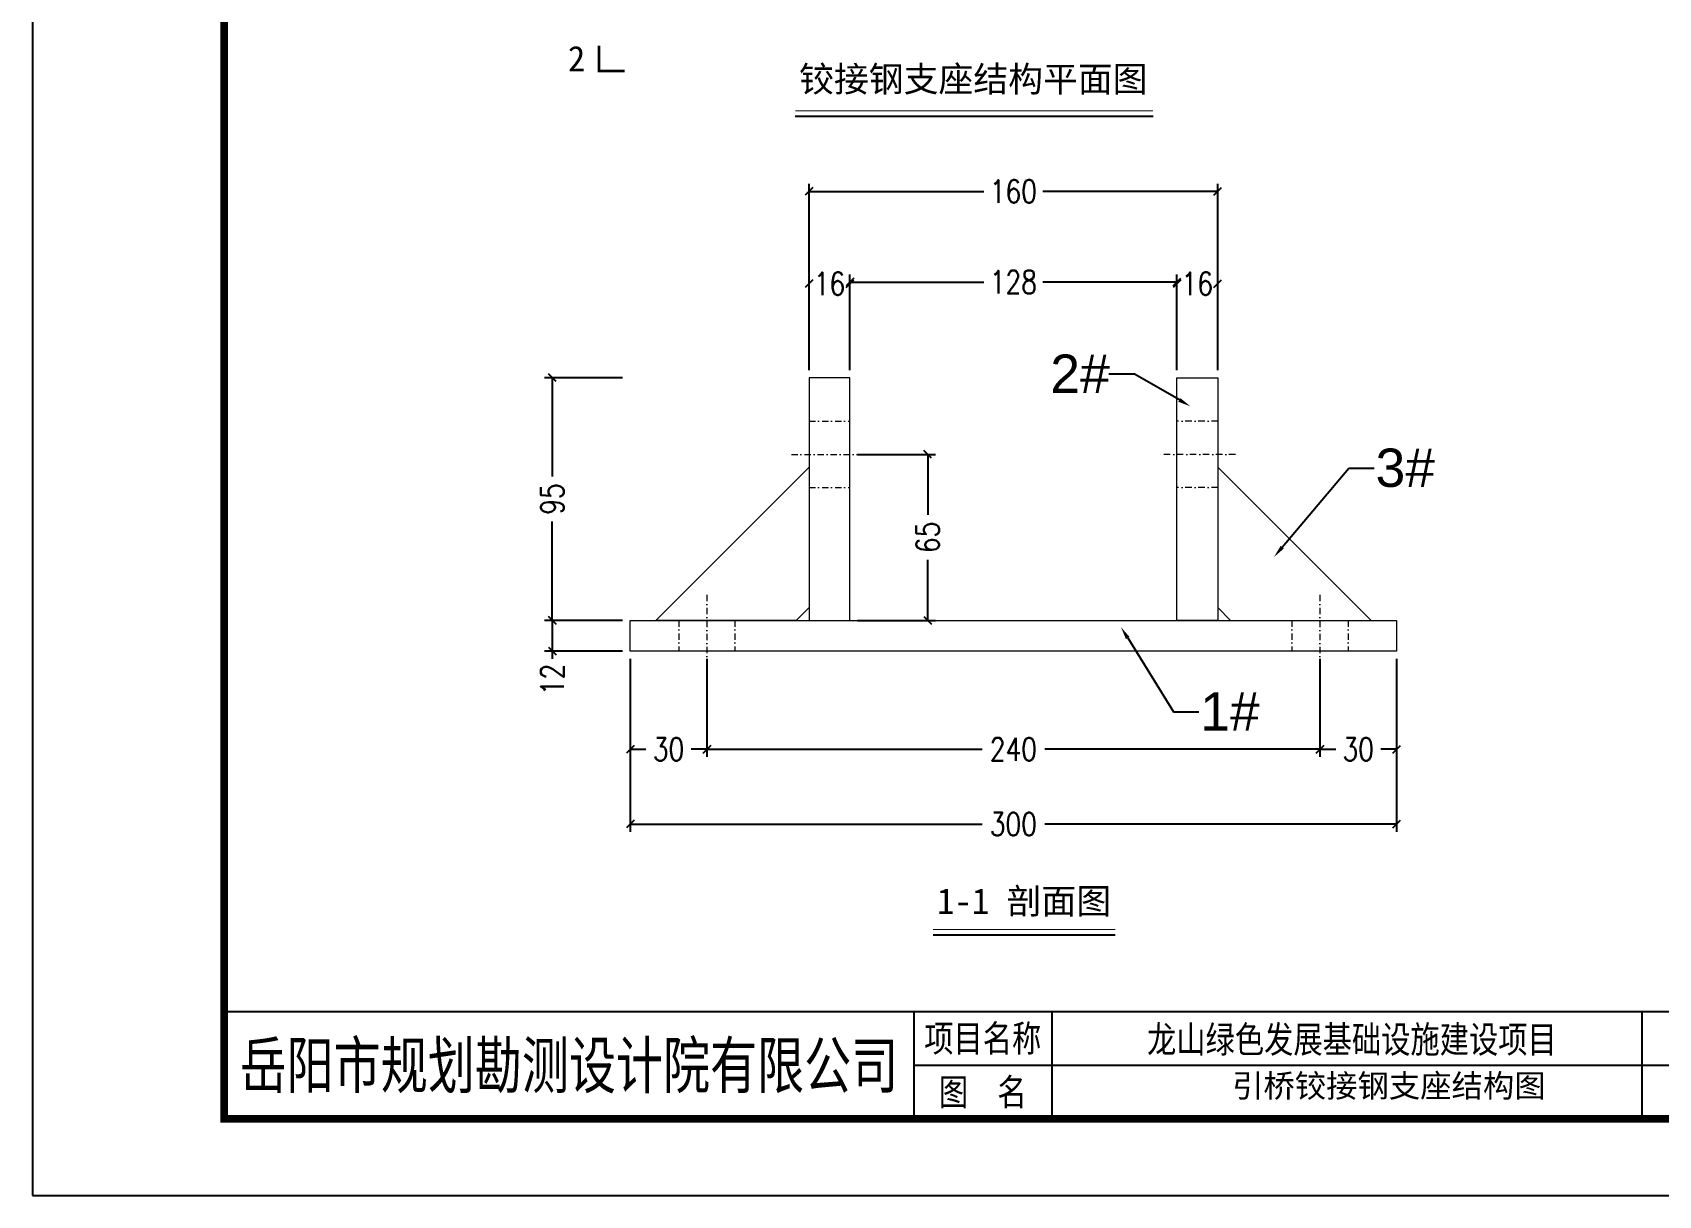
# Model space of a CAD drawing. Header units: millimetres. Extents: x 11827 to 862553, y 15071 to 134256.
# Drawn here: x 723866 to 724503, y 73648 to 74104 of the extents above; entities that cross this region are included whole.
import ezdxf
from ezdxf import colors
from ezdxf.entities.mleader import LeaderData, LeaderLine
from ezdxf.enums import TextEntityAlignment as Align
from ezdxf.math import Vec2, Vec3

# ---------------------------------------------------------------- set-up
doc = ezdxf.new("R2010")
doc.units = ezdxf.units.MM
doc.linetypes.add('DASHDOT', pattern=[1, 0.5, -0.25, 0, -0.25])
for name, color, linetype in [('HR-dimension', 9, 'Continuous'), ('打印图框', 255, 'Continuous'), ('标注', 9, 'Continuous')]:
    doc.layers.add(name, color=color, linetype=linetype)
doc.layers.add('结构', color=52, linetype='Continuous', lineweight=18)
doc.styles.add('Arial', font='')
doc.styles.add('HZTXT', font='txtw.shx', dxfattribs={"width": 0.8, "bigfont": 'hztxtw.shx'})
doc.styles.get("Standard").update_dxf_attribs({"font": 'arial.ttf'})
doc.styles.add('黑体', font='simhei.ttf', dxfattribs={"width": 0.8})
doc.styles.get('Arial').set_extended_font_data('STXihei')
doc.dimstyles.new('DIM-3', dxfattribs={"dimscale": 3, "dimtxt": 3, "dimasz": 1, "dimexe": 1, "dimexo": 1, "dimgap": 1, "dimtad": 0, "dimdec": 1, "dimrnd": 0.0005, "dimzin": 9, "dimdsep": 46, "dimtxsty": 'HZTXT', "dimblk": 'OBLIQUE', "dimcen": 0, "dimclrd": 9, "dimclre": 9, "dimclrt": 2, "dimazin": 2, "dimtfac": 1, "dimtdec": 1, "dimtofl": 0, "dimtmove": 0, "dimatfit": 3, "dimldrblk": 'OBLIQUE', "dimfxl": 1, "dimarcsym": 2})

# ---------------------------------------------------------------- blocks, each defined once
blk = doc.blocks.new('_Oblique')
at = {"color": 0, "linetype": 'ByBlock', "lineweight": -2}
blk.add_line((-0.5, -0.5), (0.5, 0.5), dxfattribs=at)
blk = doc.blocks.new('*D1248')
at = {"layer": 'Defpoints', "color": 0, "ltscale": 10, "transparency": 16777216}
for p in [(724186.2, 74005.17), (724170.2, 73968.37), (724186.2, 73968.37)]:
    blk.add_point(p, dxfattribs=at)
at = {"layer": 'HR-dimension', "color": 9, "lineweight": -2, "ltscale": 10, "transparency": 16777216}
for p, q in [((724170.2, 73971.37), (724170.2, 74008.17)), ((724186.2, 73971.37), (724186.2, 74008.17)), ((724170.2, 74005.17), (724170.23, 74005.17)), ((724186.2, 74005.17), (724186.18, 74005.17))]:
    blk.add_line(p, q, dxfattribs=at)
at = {"layer": 'HR-dimension', "color": 9, "lineweight": -2, "ltscale": 10, "transparency": 16777216, "xscale": 3, "yscale": 3, "zscale": 3, "rotation": 180}
blk.add_blockref('_Oblique', (724170.2, 74005.17), dxfattribs=at)
at = {"layer": 'HR-dimension', "color": 9, "lineweight": -2, "ltscale": 10, "transparency": 16777216, "xscale": 3, "yscale": 3, "zscale": 3}
blk.add_blockref('_Oblique', (724186.2, 74005.17), dxfattribs=at)
at = {"layer": 'HR-dimension', "color": 2, "ltscale": 10, "transparency": 16777216, "insert": (724178.2, 74005.17), "char_height": 9, "attachment_point": 5, "style": 'HZTXT'}
blk.add_mtext('16', dxfattribs=at)
blk = doc.blocks.new('*D1249')
at = {"layer": 'Defpoints', "color": 0, "ltscale": 10, "transparency": 16777216}
for p in [(724314.2, 74005.84), (724186.2, 73968.37), (724314.2, 73968.37)]:
    blk.add_point(p, dxfattribs=at)
at = {"layer": 'HR-dimension', "color": 9, "lineweight": -2, "ltscale": 10, "transparency": 16777216}
for p, q in [((724186.2, 73971.37), (724186.2, 74008.84)), ((724314.2, 73971.37), (724314.2, 74008.84)), ((724186.2, 74005.84), (724238.63, 74005.84)), ((724314.2, 74005.84), (724261.78, 74005.84))]:
    blk.add_line(p, q, dxfattribs=at)
at = {"layer": 'HR-dimension', "color": 9, "lineweight": -2, "ltscale": 10, "transparency": 16777216, "xscale": 3, "yscale": 3, "zscale": 3, "rotation": 180}
blk.add_blockref('_Oblique', (724186.2, 74005.84), dxfattribs=at)
at = {"layer": 'HR-dimension', "color": 9, "lineweight": -2, "ltscale": 10, "transparency": 16777216, "xscale": 3, "yscale": 3, "zscale": 3}
blk.add_blockref('_Oblique', (724314.2, 74005.84), dxfattribs=at)
at = {"layer": 'HR-dimension', "color": 2, "ltscale": 10, "transparency": 16777216, "insert": (724250.2, 74005.84), "char_height": 9, "attachment_point": 5, "style": 'HZTXT'}
blk.add_mtext('128', dxfattribs=at)
blk = doc.blocks.new('*D1250')
at = {"layer": 'Defpoints', "color": 0, "ltscale": 10, "transparency": 16777216}
for p in [(724314.2, 74005.17), (724314.2, 73968.37), (724330.2, 73968.37)]:
    blk.add_point(p, dxfattribs=at)
at = {"layer": 'HR-dimension', "color": 9, "lineweight": -2, "ltscale": 10, "transparency": 16777216}
for p, q in [((724314.2, 73971.37), (724314.2, 74008.17)), ((724330.2, 73971.37), (724330.2, 74008.17)), ((724314.2, 74005.17), (724314.23, 74005.17)), ((724330.2, 74005.17), (724330.18, 74005.17))]:
    blk.add_line(p, q, dxfattribs=at)
at = {"layer": 'HR-dimension', "color": 9, "lineweight": -2, "ltscale": 10, "transparency": 16777216, "xscale": 3, "yscale": 3, "zscale": 3, "rotation": 180}
blk.add_blockref('_Oblique', (724314.2, 74005.17), dxfattribs=at)
at = {"layer": 'HR-dimension', "color": 9, "lineweight": -2, "ltscale": 10, "transparency": 16777216, "xscale": 3, "yscale": 3, "zscale": 3}
blk.add_blockref('_Oblique', (724330.2, 74005.17), dxfattribs=at)
at = {"layer": 'HR-dimension', "color": 2, "ltscale": 10, "transparency": 16777216, "insert": (724322.2, 74005.17), "char_height": 9, "attachment_point": 5, "style": 'HZTXT'}
blk.add_mtext('16', dxfattribs=at)
blk = doc.blocks.new('*D1251')
at = {"layer": 'Defpoints', "color": 0, "ltscale": 10, "transparency": 16777216}
for p in [(724186.2, 73938.37), (724216.7, 73938.37), (724186.2, 73873.37)]:
    blk.add_point(p, dxfattribs=at)
at = {"layer": 'HR-dimension', "color": 9, "lineweight": -2, "ltscale": 10, "transparency": 16777216}
for p, q in [((724189.2, 73938.37), (724219.7, 73938.37)), ((724216.7, 73938.37), (724216.7, 73914.7)), ((724216.7, 73873.37), (724216.7, 73897.04)), ((724189.2, 73873.37), (724219.7, 73873.37))]:
    blk.add_line(p, q, dxfattribs=at)
at = {"layer": 'HR-dimension', "color": 9, "lineweight": -2, "ltscale": 10, "transparency": 16777216, "xscale": 3, "yscale": 3, "zscale": 3}
for p, rotation in [((724216.7, 73938.37), 90), ((724216.7, 73873.37), 270)]:
    blk.add_blockref('_Oblique', p, dxfattribs=dict(at, rotation=rotation))
at = {"layer": 'HR-dimension', "color": 2, "ltscale": 10, "transparency": 16777216, "insert": (724216.7, 73905.87), "char_height": 9, "attachment_point": 5, "rotation": 90, "style": 'HZTXT'}
blk.add_mtext('65', dxfattribs=at)
blk = doc.blocks.new('*D1236')
at = {"layer": 'Defpoints', "color": 0, "ltscale": 10, "transparency": 16777216}
for p in [(724100.2, 73861.37), (724400.2, 73861.37), (724400.2, 73793.61)]:
    blk.add_point(p, dxfattribs=at)
at = {"layer": 'HR-dimension', "color": 9, "lineweight": -2, "ltscale": 10, "transparency": 16777216}
for p, q in [((724100.2, 73858.37), (724100.2, 73790.61)), ((724400.2, 73858.37), (724400.2, 73790.61)), ((724100.2, 73793.61), (724237.95, 73793.61)), ((724400.2, 73793.61), (724262.46, 73793.61))]:
    blk.add_line(p, q, dxfattribs=at)
at = {"layer": 'HR-dimension', "color": 9, "lineweight": -2, "ltscale": 10, "transparency": 16777216, "xscale": 3, "yscale": 3, "zscale": 3, "rotation": 180}
blk.add_blockref('_Oblique', (724100.2, 73793.61), dxfattribs=at)
at = {"layer": 'HR-dimension', "color": 9, "lineweight": -2, "ltscale": 10, "transparency": 16777216, "xscale": 3, "yscale": 3, "zscale": 3}
blk.add_blockref('_Oblique', (724400.2, 73793.61), dxfattribs=at)
at = {"layer": 'HR-dimension', "color": 2, "ltscale": 10, "transparency": 16777216, "insert": (724250.2, 73793.61), "char_height": 9, "attachment_point": 5, "style": 'HZTXT'}
blk.add_mtext('300', dxfattribs=at)
blk = doc.blocks.new('*D1252')
at = {"layer": 'Defpoints', "color": 0, "ltscale": 10, "transparency": 16777216}
for p in [(724330.2, 74041.32), (724170.2, 73968.37), (724330.2, 73968.37)]:
    blk.add_point(p, dxfattribs=at)
at = {"layer": 'HR-dimension', "color": 9, "lineweight": -2, "ltscale": 10, "transparency": 16777216}
for p, q in [((724170.2, 73971.37), (724170.2, 74044.32)), ((724170.2, 74041.32), (724238.63, 74041.32)), ((724330.2, 74041.32), (724261.78, 74041.32)), ((724330.2, 73971.37), (724330.2, 74044.32))]:
    blk.add_line(p, q, dxfattribs=at)
at = {"layer": 'HR-dimension', "color": 9, "lineweight": -2, "ltscale": 10, "transparency": 16777216, "xscale": 3, "yscale": 3, "zscale": 3, "rotation": 180}
blk.add_blockref('_Oblique', (724170.2, 74041.32), dxfattribs=at)
at = {"layer": 'HR-dimension', "color": 9, "lineweight": -2, "ltscale": 10, "transparency": 16777216, "xscale": 3, "yscale": 3, "zscale": 3}
blk.add_blockref('_Oblique', (724330.2, 74041.32), dxfattribs=at)
at = {"layer": 'HR-dimension', "color": 2, "ltscale": 10, "transparency": 16777216, "insert": (724250.2, 74041.32), "char_height": 9, "attachment_point": 5, "style": 'HZTXT'}
blk.add_mtext('160', dxfattribs=at)
blk = doc.blocks.new('*D1245')
at = {"layer": 'Defpoints', "color": 0, "ltscale": 10, "transparency": 16777216}
for p in [(724100.2, 73861.37), (724130.2, 73861.37), (724130.2, 73822.93)]:
    blk.add_point(p, dxfattribs=at)
at = {"layer": 'HR-dimension', "color": 9, "lineweight": -2, "ltscale": 10, "transparency": 16777216}
for p, q in [((724100.2, 73858.37), (724100.2, 73819.93)), ((724130.2, 73858.37), (724130.2, 73819.93)), ((724100.2, 73822.93), (724106.38, 73822.93)), ((724130.2, 73822.93), (724124.03, 73822.93))]:
    blk.add_line(p, q, dxfattribs=at)
at = {"layer": 'HR-dimension', "color": 9, "lineweight": -2, "ltscale": 10, "transparency": 16777216, "xscale": 3, "yscale": 3, "zscale": 3, "rotation": 180}
blk.add_blockref('_Oblique', (724100.2, 73822.93), dxfattribs=at)
at = {"layer": 'HR-dimension', "color": 9, "lineweight": -2, "ltscale": 10, "transparency": 16777216, "xscale": 3, "yscale": 3, "zscale": 3}
blk.add_blockref('_Oblique', (724130.2, 73822.93), dxfattribs=at)
at = {"layer": 'HR-dimension', "color": 2, "ltscale": 10, "transparency": 16777216, "insert": (724115.2, 73822.93), "char_height": 9, "attachment_point": 5, "style": 'HZTXT'}
blk.add_mtext('30', dxfattribs=at)
blk = doc.blocks.new('*D1246')
at = {"layer": 'Defpoints', "color": 0, "ltscale": 10, "transparency": 16777216}
for p in [(724130.2, 73861.37), (724370.2, 73861.37), (724370.2, 73822.93)]:
    blk.add_point(p, dxfattribs=at)
at = {"layer": 'HR-dimension', "color": 9, "lineweight": -2, "ltscale": 10, "transparency": 16777216}
for p, q in [((724130.2, 73858.37), (724130.2, 73819.93)), ((724370.2, 73858.37), (724370.2, 73819.93)), ((724130.2, 73822.93), (724237.95, 73822.93)), ((724370.2, 73822.93), (724262.46, 73822.93))]:
    blk.add_line(p, q, dxfattribs=at)
at = {"layer": 'HR-dimension', "color": 9, "lineweight": -2, "ltscale": 10, "transparency": 16777216, "xscale": 3, "yscale": 3, "zscale": 3, "rotation": 180}
blk.add_blockref('_Oblique', (724130.2, 73822.93), dxfattribs=at)
at = {"layer": 'HR-dimension', "color": 9, "lineweight": -2, "ltscale": 10, "transparency": 16777216, "xscale": 3, "yscale": 3, "zscale": 3}
blk.add_blockref('_Oblique', (724370.2, 73822.93), dxfattribs=at)
at = {"layer": 'HR-dimension', "color": 2, "ltscale": 10, "transparency": 16777216, "insert": (724250.2, 73822.93), "char_height": 9, "attachment_point": 5, "style": 'HZTXT'}
blk.add_mtext('240', dxfattribs=at)
blk = doc.blocks.new('*D1247')
at = {"layer": 'Defpoints', "color": 0, "ltscale": 10, "transparency": 16777216}
for p in [(724370.2, 73861.37), (724400.2, 73861.37), (724400.2, 73822.93)]:
    blk.add_point(p, dxfattribs=at)
at = {"layer": 'HR-dimension', "color": 9, "lineweight": -2, "ltscale": 10, "transparency": 16777216}
for p, q in [((724370.2, 73858.37), (724370.2, 73819.93)), ((724400.2, 73858.37), (724400.2, 73819.93)), ((724370.2, 73822.93), (724376.38, 73822.93)), ((724400.2, 73822.93), (724394.03, 73822.93))]:
    blk.add_line(p, q, dxfattribs=at)
at = {"layer": 'HR-dimension', "color": 9, "lineweight": -2, "ltscale": 10, "transparency": 16777216, "xscale": 3, "yscale": 3, "zscale": 3, "rotation": 180}
blk.add_blockref('_Oblique', (724370.2, 73822.93), dxfattribs=at)
at = {"layer": 'HR-dimension', "color": 9, "lineweight": -2, "ltscale": 10, "transparency": 16777216, "xscale": 3, "yscale": 3, "zscale": 3}
blk.add_blockref('_Oblique', (724400.2, 73822.93), dxfattribs=at)
at = {"layer": 'HR-dimension', "color": 2, "ltscale": 10, "transparency": 16777216, "insert": (724385.2, 73822.93), "char_height": 9, "attachment_point": 5, "style": 'HZTXT'}
blk.add_mtext('30', dxfattribs=at)
blk = doc.blocks.new('*D1234')
at = {"layer": 'Defpoints', "color": 0, "ltscale": 10, "transparency": 16777216}
for p in [(724069.71, 73968.37), (724100.2, 73968.37), (724100.2, 73873.37)]:
    blk.add_point(p, dxfattribs=at)
at = {"layer": 'HR-dimension', "color": 9, "lineweight": -2, "ltscale": 10, "transparency": 16777216}
for p, q in [((724097.2, 73968.37), (724066.71, 73968.37)), ((724069.71, 73968.37), (724069.71, 73929.7)), ((724069.71, 73873.37), (724069.71, 73912.04)), ((724097.2, 73873.37), (724066.71, 73873.37))]:
    blk.add_line(p, q, dxfattribs=at)
at = {"layer": 'HR-dimension', "color": 9, "lineweight": -2, "ltscale": 10, "transparency": 16777216, "xscale": 3, "yscale": 3, "zscale": 3}
for p, rotation in [((724069.71, 73968.37), 90), ((724069.71, 73873.37), 270)]:
    blk.add_blockref('_Oblique', p, dxfattribs=dict(at, rotation=rotation))
at = {"layer": 'HR-dimension', "color": 2, "ltscale": 10, "transparency": 16777216, "insert": (724069.71, 73920.87), "char_height": 9, "attachment_point": 5, "rotation": 90, "style": 'HZTXT'}
blk.add_mtext('95', dxfattribs=at)
blk = doc.blocks.new('*D1235')
at = {"layer": 'Defpoints', "color": 0, "ltscale": 10, "transparency": 16777216}
for p in [(724100.2, 73873.37), (724069.71, 73861.37), (724100.2, 73861.37)]:
    blk.add_point(p, dxfattribs=at)
at = {"layer": 'HR-dimension', "color": 9, "lineweight": -2, "ltscale": 10, "transparency": 16777216}
for p, q in [((724097.2, 73873.37), (724066.71, 73873.37)), ((724069.71, 73873.37), (724069.71, 73861.37)), ((724097.2, 73861.37), (724066.71, 73861.37)), ((724069.71, 73861.37), (724069.71, 73858.37))]:
    blk.add_line(p, q, dxfattribs=at)
at = {"layer": 'HR-dimension', "color": 9, "lineweight": -2, "ltscale": 10, "transparency": 16777216, "xscale": 3, "yscale": 3, "zscale": 3}
for p, rotation in [((724069.71, 73873.37), 90), ((724069.71, 73861.37), 270)]:
    blk.add_blockref('_Oblique', p, dxfattribs=dict(at, rotation=rotation))
at = {"layer": 'HR-dimension', "color": 2, "ltscale": 10, "transparency": 16777216, "insert": (724069.71, 73850.23), "char_height": 9, "attachment_point": 5, "rotation": 90, "style": 'HZTXT'}
blk.add_mtext('12', dxfattribs=at)
blk = doc.blocks.new('TK')
at = {"linetype": 'Continuous'}
for p, q in [((283124.91, 89997.44), (283509.91, 89997.44)), ((283214.91, 89990.44), (283509.91, 89990.44))]:
    blk.add_line(p, q, dxfattribs=at)
blk.add_line((283509.91, 89983.44), (283244.95, 89983.44))
at = {"const_width": 1}
blk.add_lwpolyline([(283124.91, 89983.44), (283509.91, 89983.44), (283509.91, 90260.44), (283124.91, 90260.44)], close=True, dxfattribs=at)
for points in [[(283214.91, 89997.44), (283214.91, 89983.44)], [(283232.91, 89997.44), (283232.91, 89983.44)], [(283309.91, 89997.44), (283309.91, 89983.44)]]:
    blk.add_lwpolyline(points)
at = {"linetype": 'Continuous', "const_width": 0.5}
blk.add_lwpolyline([(283509.91, 89983.44), (283244.95, 89983.44)], dxfattribs=at)
blk.add_lwpolyline([(283509.91, 89983.44), (283244.95, 89983.44)], dxfattribs=at)
blk.add_lwpolyline([(283509.91, 89983.44), (283244.95, 89983.44)], dxfattribs=at)
blk.add_lwpolyline([(283509.91, 89983.44), (283244.95, 89983.44)], dxfattribs=at)
at = {"layer": 'Defpoints'}
blk.add_lwpolyline([(283099.91, 89973.44), (283519.91, 89973.44), (283519.91, 90270.44), (283099.91, 90270.44)], close=True, dxfattribs=at)
at = {"linetype": 'Continuous', "style": '黑体'}
for s, height, width, p in [('项目名称', 3.5, 0.8, (283223.91, 89993.94)), ('龙山绿色发展基础设施建设项目', 3.5, 0.8, (283272.08, 89993.81)), ('岳阳市规划勘测设计院有限公司', 6, 0.75, (283169.91, 89990.44)), ('图  名', 3.5, 0.8, (283223.91, 89986.94))]:
    blk.add_text(s, height=height, dxfattribs=dict(at, width=width)).set_placement(p, align=Align.MIDDLE_CENTER)

msp = doc.modelspace()

# ---------------------------------------------------------------- linework, layer by layer
for p, q in [((724164.84, 74070.75), (724304.92, 74070.75)), ((724218.74, 73750.25), (724290.09, 73750.25))]:
    msp.add_line(p, q)
at = {"const_width": 0.45}
for points in [[(724164.84, 74072.88), (724304.92, 74072.88)], [(724218.74, 73752.38), (724290.09, 73752.38)]]:
    msp.add_lwpolyline(points, dxfattribs=at)
at = {"layer": '标注', "color": 1, "const_width": 1}
msp.add_lwpolyline([(724098.02, 74088.42), (724088.02, 74088.42), (724088.02, 74098.42)], dxfattribs=at)
at = {"layer": '结构', "color": 1, "linetype": 'DASHDOT', "ltscale": 5}
for p, q in [((724170.2, 73951.37), (724186.2, 73951.37)), ((724330.2, 73951.37), (724314.2, 73951.37)), ((724163.3, 73938.37), (724193.1, 73938.37)), ((724337.1, 73938.37), (724307.3, 73938.37)), ((724170.2, 73925.37), (724186.2, 73925.37)), ((724330.2, 73925.37), (724314.2, 73925.37)), ((724130.2, 73883.37), (724130.2, 73851.37)), ((724370.2, 73883.37), (724370.2, 73851.37)), ((724119.2, 73873.37), (724119.2, 73861.37)), ((724141.2, 73873.37), (724141.2, 73861.37)), ((724359.2, 73873.37), (724359.2, 73861.37)), ((724381.2, 73873.37), (724381.2, 73861.37))]:
    msp.add_line(p, q, dxfattribs=at)
at = {"layer": '结构', "color": 4}
for p, q in [((724110.2, 73873.37), (724170.2, 73933.37)), ((724170.2, 73933.37), (724170.2, 73878.37)), ((724390.2, 73873.37), (724330.2, 73933.37)), ((724330.2, 73933.37), (724330.2, 73878.37)), ((724165.2, 73873.37), (724170.2, 73878.37)), ((724335.2, 73873.37), (724330.2, 73878.37)), ((724165.2, 73873.37), (724110.2, 73873.37)), ((724335.2, 73873.37), (724390.2, 73873.37))]:
    msp.add_line(p, q, dxfattribs=at)
for points in [[(724186.2, 73968.37), (724170.2, 73968.37), (724170.2, 73873.37), (724186.2, 73873.37)], [(724314.2, 73968.37), (724330.2, 73968.37), (724330.2, 73873.37), (724314.2, 73873.37)], [(724100.2, 73873.37), (724400.2, 73873.37), (724400.2, 73861.37), (724100.2, 73861.37)]]:
    msp.add_lwpolyline(points, close=True, dxfattribs=at)

# ---------------------------------------------------------------- block references
at = {"xscale": 3, "yscale": 3, "zscale": 3}
msp.add_blockref('TK', (-125433.51, -196272.1), dxfattribs=at)

# ---------------------------------------------------------------- texts
at = {"layer": '打印图框', "color": 6, "char_height": 10, "attachment_point": 5, "style": 'Arial'}
for s, insert in [('\\P铰接钢支座结构平面图', (724234.53, 74093.09)), ('1-1 剖面图', (724254.41, 73762.92))]:
    msp.add_mtext(s, dxfattribs=dict(at, insert=insert))
at = {"layer": '打印图框', "color": 6, "insert": (724335.81, 73695.67), "char_height": 9, "attachment_point": 1, "style": 'Arial'}
msp.add_mtext_dynamic_manual_height_columns('引桥铰接钢支座结构图', width=138.3137, gutter_width=2.5, heights=[0], dxfattribs=at)
at = {"layer": '标注', "color": 1, "insert": (724079.21, 74093.28), "char_height": 10, "attachment_point": 5, "style": 'Arial'}
msp.add_mtext('2', dxfattribs=at)

# ---------------------------------------------------------------- dimensions: what is measured, and where the dimension line sits
at = {"layer": 'HR-dimension', "ltscale": 10}
for base, p1, p2, picture, middle in [((724330.2, 74041.32), (724170.2, 73968.37), (724330.2, 73968.37), '*D1252', (724250.2, 74041.32)), ((724186.2, 74005.17), (724170.2, 73968.37), (724186.2, 73968.37), '*D1248', (724178.2, 74005.17)), ((724314.2, 74005.17), (724330.2, 73968.37), (724314.2, 73968.37), '*D1250', (724322.2, 74005.17))]:
    dim = msp.add_linear_dim(base=base, p1=p1, p2=p2, dimstyle='DIM-3', dxfattribs=at)
    dim.commit()
    dim.dimension.update_dxf_attribs({"geometry": picture, "text_midpoint": middle, "dimtype": 160})
for base, p1, p2, picture, middle in [((724314.2, 74005.84), (724186.2, 73968.37), (724314.2, 73968.37), '*D1249', (724250.2, 74005.84)), ((724400.2, 73793.61), (724100.2, 73861.37), (724400.2, 73861.37), '*D1236', (724250.2, 73793.61)), ((724130.2, 73822.93), (724100.2, 73861.37), (724130.2, 73861.37), '*D1245', (724115.2, 73822.93)), ((724370.2, 73822.93), (724130.2, 73861.37), (724370.2, 73861.37), '*D1246', (724250.2, 73822.93)), ((724400.2, 73822.93), (724370.2, 73861.37), (724400.2, 73861.37), '*D1247', (724385.2, 73822.93))]:
    dim = msp.add_linear_dim(base=base, p1=p1, p2=p2, dimstyle='DIM-3', dxfattribs=at)
    dim.commit()
    dim.dimension.update_dxf_attribs({"geometry": picture, "text_midpoint": middle})
for base, p1, p2, picture, middle in [((724069.71, 73968.37), (724100.2, 73873.37), (724100.2, 73968.37), '*D1234', (724069.71, 73920.87)), ((724216.7, 73938.37), (724186.2, 73873.37), (724186.2, 73938.37), '*D1251', (724216.7, 73905.87)), ((724069.71, 73861.37), (724100.2, 73873.37), (724100.2, 73861.37), '*D1235', (724069.71, 73850.23))]:
    dim = msp.add_linear_dim(base=base, p1=p1, p2=p2, angle=90, dimstyle='DIM-3', dxfattribs=at)
    dim.commit()
    dim.dimension.update_dxf_attribs({"geometry": picture, "text_midpoint": middle})

# ---------------------------------------------------------------- leaders
at = {"layer": '标注', "color": 6}
ml = msp.add_multileader_mtext('Standard', dxfattribs=at)
ml.set_content('2#', color=6)
ml.set_leader_properties(color=9)
ml.build(insert=Vec2(0, 0))
ml.multileader.update_dxf_attribs({"dogleg_length": 10, "arrow_head_size": 5})
ctx = ml.context
ctx.base_point, ctx.char_height, ctx.arrow_head_size, ctx.landing_gap_size, ctx.plane_origin = Vec3(724264.14, 73969.82), 15, 5, 0.5, Vec3(721181.42, 68399.5)
notes = []
notes.append((ctx, [(0, (1, 1, 0), (724297.56, 73969.82), (-1, 0), 10, [(0, [(724319.51, 73957.16)], 256, [])])]))
ctx.mtext.insert, ctx.mtext.defined_height, ctx.mtext.flow_direction = Vec3(724264.64, 73977.45), 40, 5
ml = msp.add_multileader_mtext('Standard', dxfattribs=at)
ml.set_content('3#', color=6)
ml.set_leader_properties(color=9)
ml.build(insert=Vec2(0, 0))
ml.multileader.update_dxf_attribs({"dogleg_length": 10, "arrow_head_size": 5})
ctx = ml.context
ctx.base_point, ctx.char_height, ctx.arrow_head_size, ctx.landing_gap_size, ctx.plane_origin = Vec3(724391.47, 73933), 15, 5, 0.5, Vec3(721321.88, 68363.04)
notes.append((ctx, [(1, (1, 1, 0), (724381.47, 73933), (1, 0), 10, [(0, [(724352.24, 73898.19)], 256, [])])]))
ctx.mtext.insert, ctx.mtext.defined_height, ctx.mtext.flow_direction = Vec3(724391.97, 73940.63), 40, 5
ml = msp.add_multileader_mtext('Standard', dxfattribs=at)
ml.set_content('1#', color=6)
ml.set_leader_properties(color=9)
ml.build(insert=Vec2(0, 0))
ml.multileader.update_dxf_attribs({"dogleg_length": 10, "arrow_head_size": 5})
ctx = ml.context
ctx.base_point, ctx.char_height, ctx.arrow_head_size, ctx.landing_gap_size, ctx.plane_origin = Vec3(724322.83, 73837.6), 15, 5, 0.5, Vec3(721296.04, 68189.75)
notes.append((ctx, [(1, (1, 1, 0), (724312.83, 73837.6), (1, 0), 10, [(0, [(724292.32, 73870.73)], 256, [])])]))
ctx.mtext.insert, ctx.mtext.defined_height, ctx.mtext.flow_direction = Vec3(724323.33, 73845.23), 40, 5
for ctx, leaders in notes:
    for number, flags, end, landing, length, lines in leaders:
        leader = LeaderData()
        leader.index, (leader.has_last_leader_line, leader.has_dogleg_vector, leader.attachment_direction) = number, flags
        leader.last_leader_point, leader.dogleg_vector, leader.dogleg_length = Vec3(end), Vec3(landing), length
        for number, points, colour, breaks in lines:
            line = LeaderLine()
            line.index, line.vertices, line.color, line.breaks = number, Vec3.list(points), colors.encode_raw_color(colour), breaks
            leader.lines.append(line)
        ctx.leaders.append(leader)

doc.saveas('drawing.dxf')
